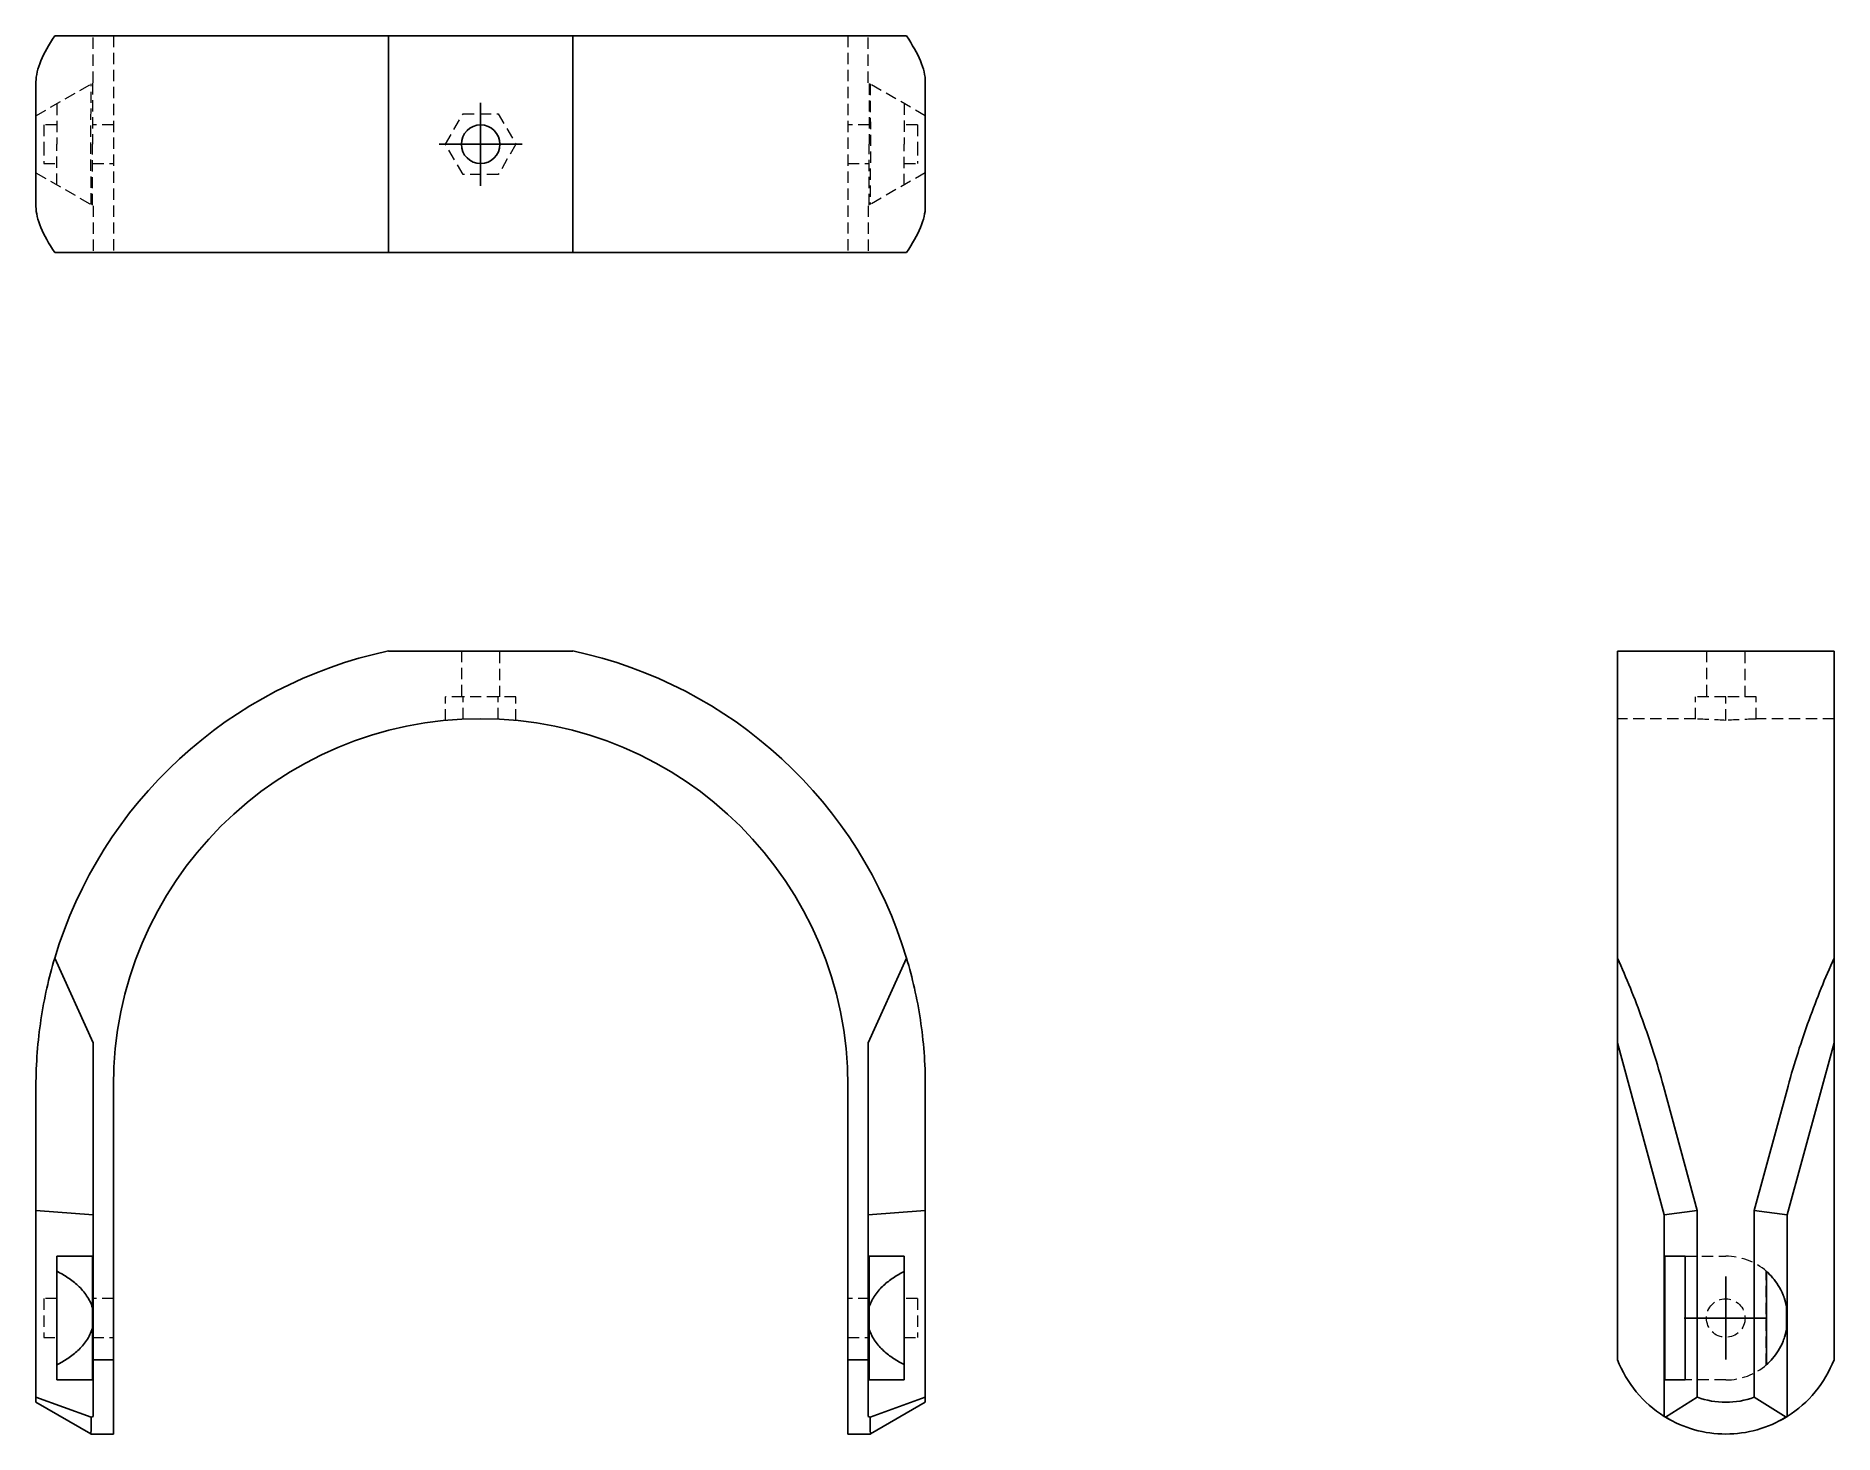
# Model space of a CAD drawing. Header units: millimetres. Extents: x 33 to 235, y 13 to 170.
import ezdxf

# ---------------------------------------------------------------- set-up
doc = ezdxf.new("R2010")
doc.units = ezdxf.units.MM
doc.linetypes.add('HIDDEN', pattern=[1.905, 1.27, -0.635])
doc.layers.add('10', color=7, linetype='Continuous')

# ---------------------------------------------------------------- blocks, each defined once
blk = doc.blocks.new('SW_CENTERMARKSYMBOL_0')
at = {"layer": '10', "color": 0}
for p, q in [((0, 2.5), (0, 4.67)), ((0, 0), (0, 2.5)), ((-2.5, 0), (-4.67, 0)), ((0, 0), (-2.5, 0)), ((0, 0), (0, -2.5)), ((0, 0), (2.5, 0)), ((2.5, 0), (4.67, 0)), ((0, -2.5), (0, -4.67))]:
    blk.add_line(p, q, dxfattribs=at)
blk = doc.blocks.new('SW_CENTERMARKSYMBOL_1')
at = {"layer": '10', "color": 0}
for p, q in [((0, 2.5), (0, 4.67)), ((0, 0), (0, 2.5)), ((-2.5, 0), (-4.67, 0)), ((0, 0), (-2.5, 0)), ((0, 0), (0, -2.5)), ((0, 0), (2.5, 0)), ((2.5, 0), (4.67, 0)), ((0, -2.5), (0, -4.67))]:
    blk.add_line(p, q, dxfattribs=at)

msp = doc.modelspace()

# ---------------------------------------------------------------- linework, layer by layer
at = {"color": 7, "linetype": 'Continuous', "lineweight": 25}
for p, q in [((72.63, 170.17), (35.11, 170.17)), ((72.63, 145.83), (72.63, 170.17)), ((93.37, 170.17), (72.63, 170.17)), ((130.89, 170.17), (93.37, 170.17)), ((93.37, 145.83), (93.37, 170.17)), ((33, 165.01), (33, 150.99)), ((133, 165.01), (133, 150.99)), ((72.63, 145.83), (35.11, 145.83)), ((93.37, 145.83), (72.63, 145.83)), ((130.89, 145.83), (93.37, 145.83)), ((93.37, 101.02), (72.63, 101.02)), ((210.83, 66.47), (210.83, 101.02)), ((210.83, 101.02), (235.17, 101.02)), ((235.17, 66.47), (235.17, 101.02)), ((35.11, 66.47), (39.43, 56.95)), ((130.89, 66.47), (126.57, 56.95)), ((210.83, 66.47), (210.83, 56.95)), ((235.17, 66.47), (235.17, 56.95)), ((39.43, 56.95), (39.43, 21.34)), ((126.57, 21.34), (126.57, 56.95)), ((216.09, 37.61), (210.83, 56.95)), ((210.83, 21.34), (210.83, 56.95)), ((229.91, 37.61), (235.17, 56.95)), ((235.17, 21.34), (235.17, 56.95)), ((33, 38.11), (33, 52.11)), ((41.7, 21.34), (41.7, 52.11)), ((124.3, 52.11), (124.3, 21.34)), ((133, 38.11), (133, 52.11)), ((219.8, 38.11), (215.99, 52.11)), ((226.2, 38.11), (230.01, 52.11)), ((33, 38.11), (39.43, 37.61)), ((33, 17.11), (33, 38.11)), ((133, 38.11), (126.57, 37.61)), ((133, 38.11), (133, 17.11)), ((219.8, 38.11), (216.09, 37.61)), ((216.09, 37.61), (216.09, 14.96)), ((219.8, 38.11), (219.8, 17.11)), ((226.2, 38.11), (229.91, 37.61)), ((226.2, 17.11), (226.2, 38.11)), ((229.91, 14.96), (229.91, 37.61)), ((35.35, 32.98), (39.35, 32.98)), ((35.35, 32.98), (35.35, 19.07)), ((39.35, 32.98), (39.35, 19.07)), ((130.61, 32.98), (126.7, 32.98)), ((126.7, 19.07), (126.7, 32.98)), ((130.61, 19.07), (130.61, 32.98)), ((218.42, 32.98), (216.16, 32.98)), ((216.16, 19.07), (216.16, 32.98)), ((218.42, 19.07), (218.42, 32.98)), ((227.58, 31.26), (227.58, 20.78)), ((229.84, 27.31), (229.84, 24.74)), ((39.43, 21.34), (41.7, 21.34)), ((39.43, 21.34), (39.43, 14.96)), ((41.7, 21.34), (41.7, 12.98)), ((124.3, 21.34), (126.57, 21.34)), ((124.3, 21.34), (124.3, 12.98)), ((126.57, 21.34), (126.57, 14.96)), ((35.35, 19.07), (39.35, 19.07)), ((130.61, 19.07), (126.7, 19.07)), ((218.42, 19.07), (216.16, 19.07)), ((33, 17.11), (39.22, 14.88)), ((33, 16.55), (33, 17.11)), ((33, 16.55), (39.16, 12.99)), ((133, 17.11), (126.78, 14.88)), ((126.84, 12.99), (133, 16.55)), ((133, 17.11), (133, 16.55)), ((219.8, 17.11), (216.21, 14.88)), ((226.2, 17.11), (229.79, 14.88)), ((216.18, 14.91), (216.7, 14.6)), ((39.18, 12.98), (41.7, 12.98)), ((124.3, 12.98), (126.82, 12.98))]:
    msp.add_line(p, q, dxfattribs=at)
at = {"color": 7, "linetype": 'HIDDEN', "lineweight": 18}
for p, q in [((39.43, 164.91), (39.43, 170.17)), ((41.7, 170.17), (41.7, 145.83)), ((124.3, 170.17), (124.3, 145.83)), ((126.57, 164.91), (126.57, 170.17)), ((33, 161.2), (39.43, 164.91)), ((39.35, 164.86), (39.35, 158)), ((133, 161.2), (126.57, 164.91)), ((126.7, 164.84), (126.7, 158)), ((35.35, 162.55), (35.35, 158)), ((130.61, 162.58), (130.61, 158)), ((33.87, 160.17), (33.87, 158)), ((35.35, 160.17), (33.87, 160.17)), ((41.7, 160.17), (39.35, 160.17)), ((79.05, 158), (81.02, 161.42)), ((81.02, 161.42), (84.98, 161.42)), ((84.98, 161.42), (86.95, 158)), ((126.7, 160.17), (124.3, 160.17)), ((132.13, 160.17), (130.61, 160.17)), ((132.13, 160.17), (132.13, 158)), ((33.87, 158), (33.87, 155.83)), ((35.35, 153.45), (35.35, 158)), ((39.35, 151.14), (39.35, 158)), ((81.02, 154.58), (79.05, 158)), ((86.95, 158), (84.98, 154.58)), ((126.7, 151.16), (126.7, 158)), ((130.61, 153.42), (130.61, 158)), ((132.13, 158), (132.13, 155.83)), ((33.87, 155.83), (35.35, 155.83)), ((39.35, 155.83), (41.7, 155.83)), ((124.3, 155.83), (126.7, 155.83)), ((130.61, 155.83), (132.13, 155.83)), ((33, 154.8), (39.43, 151.09)), ((84.98, 154.58), (81.02, 154.58)), ((133, 154.8), (126.57, 151.09)), ((39.43, 151.09), (39.43, 145.83)), ((126.57, 151.09), (126.57, 145.83)), ((80.83, 101.02), (80.83, 95.85)), ((85.17, 95.85), (85.17, 101.02)), ((220.83, 101.02), (220.83, 95.85)), ((225.17, 95.85), (225.17, 101.02)), ((81.02, 95.85), (79.05, 95.85)), ((79.05, 93.22), (79.05, 95.85)), ((81.02, 93.37), (81.02, 95.85)), ((84.98, 95.85), (81.02, 95.85)), ((84.98, 93.37), (84.98, 95.85)), ((86.95, 95.85), (84.98, 95.85)), ((86.95, 93.22), (86.95, 95.85)), ((223, 95.85), (219.58, 95.85)), ((219.58, 93.37), (219.58, 95.85)), ((226.42, 95.85), (223, 95.85)), ((223, 93.22), (223, 95.85)), ((226.42, 93.37), (226.42, 95.85)), ((219.58, 93.41), (210.83, 93.41)), ((235.17, 93.41), (226.42, 93.41)), ((216.14, 32.98), (216.14, 19.07)), ((216.14, 32.98), (216.16, 32.98)), ((218.42, 32.98), (223, 32.98)), ((218.45, 32.98), (218.45, 19.07)), ((227.55, 31.28), (228.35, 30.47)), ((227.55, 20.76), (227.55, 31.28)), ((33.87, 28.2), (33.87, 23.85)), ((35.35, 28.2), (33.87, 28.2)), ((41.7, 28.2), (39.35, 28.2)), ((126.7, 28.2), (124.3, 28.2)), ((132.13, 28.2), (130.61, 28.2)), ((132.13, 28.2), (132.13, 23.85)), ((229.86, 24.88), (229.86, 27.17)), ((33.87, 23.85), (35.35, 23.85)), ((39.35, 23.85), (41.7, 23.85)), ((124.3, 23.85), (126.7, 23.85)), ((130.61, 23.85), (132.13, 23.85)), ((227.55, 20.76), (227.68, 20.89)), ((227.58, 20.78), (227.69, 20.89)), ((216.16, 19.07), (216.14, 19.07)), ((223, 19.07), (218.42, 19.07))]:
    msp.add_line(p, q, dxfattribs=at)
at = {"color": 7, "linetype": 'HIDDEN', "lineweight": 18, "flags": 128}
for points in [[(228.42, 30.39), (227.83, 31.03), (227.58, 31.26)], [(229.86, 27.17), (229.66, 28.03), (229.42, 28.71)], [(229.62, 23.9), (229.66, 24.01), (229.86, 24.88)], [(216.09, 14.96), (216.12, 14.94), (216.18, 14.91)]]:
    msp.add_lwpolyline(points, dxfattribs=at)
at = {"color": 7, "linetype": 'Continuous', "lineweight": 25, "flags": 128}
msp.add_lwpolyline([(229.1, 14.49), (229.88, 14.94), (229.91, 14.96)], dxfattribs=at)
at = {"color": 7, "linetype": 'Continuous', "lineweight": 25}
msp.add_circle((83, 158), 2.17, dxfattribs=at)
at = {"color": 7, "linetype": 'HIDDEN', "lineweight": 18}
msp.add_circle((223, 26.02), 2.17, dxfattribs=at)
at = {"color": 7, "linetype": 'Continuous', "lineweight": 25}
for centre, radius, start, end in [((83, 52.11), 50, 101.9687, 163.3082), ((83, 52.11), 50, 16.6918, 78.0313), ((83, 52.11), 41.3, 0, 180), ((223, 26.02), 13.04, 201.0395, 237.9996), ((223, 26.02), 13.04, 302.0004, 338.9605), ((223, 25.9), 9.35, 250.0113, 289.9887)]:
    msp.add_arc(centre, radius, start, end, dxfattribs=at)
at = {"color": 7, "linetype": 'HIDDEN', "lineweight": 18}
for start, end in [(48.8506, 90), (270, 311.1494)]:
    msp.add_arc((223, 26.02), 6.96, start, end, dxfattribs=at)
for centre, start_param, end_param in [((216.15, 52.11), 1.474943, 1.522925), ((229.85, 52.11), 1.618668, 1.66665)]:
    msp.add_ellipse(centre, major_axis=(71.54, 0), ratio=0.57735, start_param=start_param, end_param=end_param, dxfattribs=at)
at = {"color": 7, "linetype": 'Continuous', "lineweight": 25}
for points, knots in [([(35.11, 170.17), (34.45, 169.18), (33.92, 168.24), (33.2, 166.5), (33, 165.7), (33, 165.01)], [0, 0, 0, 0, 0.5, 0.5, 1, 1, 1, 1]), ([(130.89, 170.17), (131.55, 169.18), (132.08, 168.24), (132.8, 166.5), (133, 165.7), (133, 165.01)], [0, 0, 0, 0, 0.5, 0.5, 1, 1, 1, 1]), ([(35.11, 145.83), (34.45, 146.82), (33.92, 147.76), (33.2, 149.5), (33, 150.3), (33, 150.99)], [0, 0, 0, 0, 0.5, 0.5, 1, 1, 1, 1]), ([(130.89, 145.83), (131.55, 146.82), (132.08, 147.76), (132.8, 149.5), (133, 150.3), (133, 150.99)], [0, 0, 0, 0, 0.5, 0.5, 1, 1, 1, 1]), ([(35.11, 66.47), (34.45, 64.28), (33.92, 61.97), (33.2, 57.16), (33, 54.67), (33, 52.11)], [0, 0, 0, 0, 0.5, 0.5, 1, 1, 1, 1]), ([(130.89, 66.47), (131.55, 64.28), (132.08, 61.97), (132.8, 57.16), (133, 54.67), (133, 52.11)], [0, 0, 0, 0, 0.5, 0.5, 1, 1, 1, 1]), ([(210.83, 66.47), (211.82, 64.28), (212.76, 61.97), (214.5, 57.16), (215.3, 54.67), (215.99, 52.11)], [0, 0, 0, 0, 0.5, 0.5, 1, 1, 1, 1]), ([(235.17, 66.47), (234.18, 64.28), (233.24, 61.97), (231.5, 57.16), (230.7, 54.67), (230.01, 52.11)], [0, 0, 0, 0, 0.5, 0.5, 1, 1, 1, 1]), ([(35.35, 31.28), (35.77, 31.07), (36.19, 30.83), (36.99, 30.29), (37.38, 30), (38.09, 29.32), (38.42, 28.95), (38.98, 28.11), (39.21, 27.65), (39.35, 27.17)], [0, 0, 0, 0, 0.25, 0.25, 0.5, 0.5, 0.75, 0.75, 1, 1, 1, 1]), ([(130.61, 31.26), (130.2, 31.05), (129.8, 30.82), (129.02, 30.3), (128.65, 30.01), (127.95, 29.37), (127.63, 29.01), (127.08, 28.21), (126.85, 27.77), (126.7, 27.31)], [0, 0, 0, 0, 0.25, 0.25, 0.5, 0.5, 0.75, 0.75, 1, 1, 1, 1]), ([(227.58, 31.26), (227.81, 31.05), (228.05, 30.82), (228.49, 30.3), (228.71, 30.01), (229.11, 29.37), (229.3, 29.01), (229.62, 28.21), (229.75, 27.77), (229.84, 27.31)], [0, 0, 0, 0, 0.25, 0.25, 0.5, 0.5, 0.75, 0.75, 1, 1, 1, 1]), ([(35.35, 20.76), (35.77, 20.98), (36.19, 21.21), (36.99, 21.75), (37.37, 22.04), (38.08, 22.71), (38.41, 23.08), (38.97, 23.91), (39.2, 24.37), (39.35, 24.88)], [0, 0, 0, 0, 0.25, 0.25, 0.5, 0.5, 0.75, 0.75, 1, 1, 1, 1]), ([(130.61, 20.78), (130.2, 20.99), (129.8, 21.22), (129.02, 21.74), (128.65, 22.03), (127.96, 22.67), (127.64, 23.02), (127.09, 23.81), (126.85, 24.25), (126.7, 24.74)], [0, 0, 0, 0, 0.25, 0.25, 0.5, 0.5, 0.75, 0.75, 1, 1, 1, 1]), ([(227.58, 20.78), (227.82, 20.99), (228.05, 21.22), (228.49, 21.74), (228.71, 22.03), (229.11, 22.67), (229.29, 23.02), (229.61, 23.81), (229.75, 24.25), (229.84, 24.74)], [0, 0, 0, 0, 0.25, 0.25, 0.5, 0.5, 0.75, 0.75, 1, 1, 1, 1]), ([(39.22, 14.88), (39.21, 14.56), (39.2, 13.92), (39.19, 13.32), (39.18, 13), (39.18, 13.01), (39.18, 13.02)], [0, 0, 0, 0, 0.279994, 0.559992, 0.839995, 1, 1, 1, 1]), ([(126.82, 13.02), (126.82, 13.01), (126.82, 12.98), (126.81, 13.27), (126.8, 13.87), (126.79, 14.55), (126.78, 14.88)], [0, 0, 0, 0, 0.1200096, 0.4133448, 0.706676, 1, 1, 1, 1]), ([(229.79, 14.88), (228.77, 14.27), (227.67, 13.79), (225.38, 13.14), (224.19, 12.98), (221.81, 12.98), (220.62, 13.14), (218.33, 13.79), (217.23, 14.27), (216.21, 14.88)], [0, 0, 0, 0, 0.25, 0.25, 0.5, 0.5, 0.75, 0.75, 1, 1, 1, 1])]:
    msp.add_open_spline(points, degree=3, knots=knots, dxfattribs=at)
at = {"color": 7, "linetype": 'HIDDEN', "lineweight": 18}
for points in [[(39.22, 151.21), (39.21, 152.23), (39.2, 153.33), (39.18, 155.62), (39.18, 156.81), (39.18, 159.19), (39.18, 160.38), (39.2, 162.67), (39.21, 163.77), (39.22, 164.79)], [(126.78, 164.79), (126.79, 163.77), (126.8, 162.67), (126.82, 160.38), (126.82, 159.19), (126.82, 156.81), (126.82, 155.62), (126.8, 153.33), (126.79, 152.23), (126.78, 151.21)]]:
    msp.add_open_spline(points, degree=3, knots=[0, 0, 0, 0, 0.25, 0.25, 0.5, 0.5, 0.75, 0.75, 1, 1, 1, 1], dxfattribs=at)
at = {"color": 7, "linetype": 'Continuous', "lineweight": 25}
for points in [[(39.43, 14.96), (39.36, 14.94), (39.29, 14.91), (39.22, 14.88)], [(126.78, 14.88), (126.71, 14.91), (126.64, 14.94), (126.57, 14.96)], [(216.21, 14.88), (216.17, 14.91), (216.13, 14.94), (216.09, 14.96)], [(229.91, 14.96), (229.87, 14.94), (229.83, 14.91), (229.79, 14.88)]]:
    msp.add_open_spline(points, degree=3, dxfattribs=at)

# ---------------------------------------------------------------- block references
at = {"layer": '10'}
for name, p in [('SW_CENTERMARKSYMBOL_0', (83, 158)), ('SW_CENTERMARKSYMBOL_1', (223, 26.02))]:
    msp.add_blockref(name, p, dxfattribs=at)

doc.saveas('drawing.dxf')
